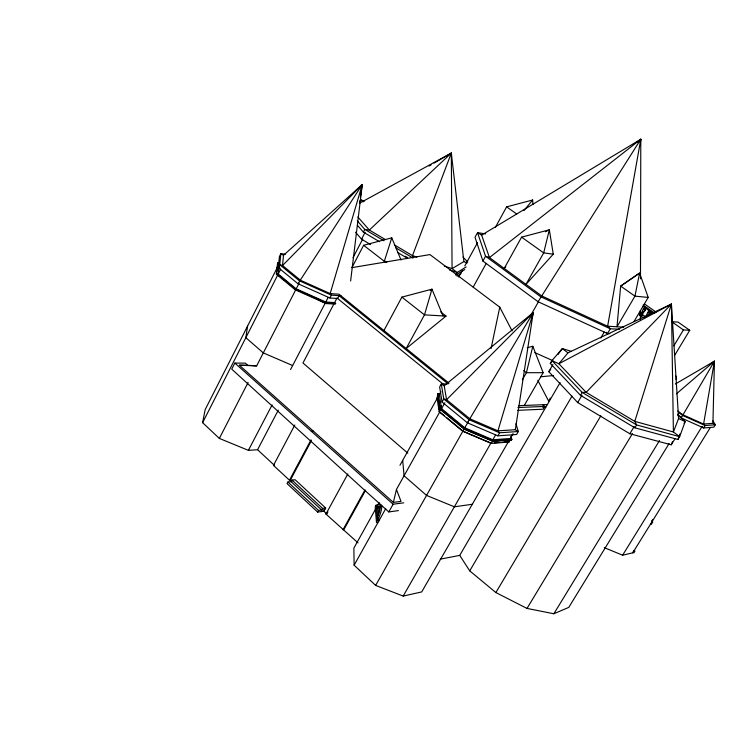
<?xml version="1.0" encoding="UTF-8"?>
<svg xmlns="http://www.w3.org/2000/svg" width="753" height="753" viewBox="0 0 753 753"><rect width="100%" height="100%" fill="white"/><g stroke="black" fill="none" stroke-linecap="round" stroke-linejoin="round"><path stroke-width="1.13" d="M640.389 319.865L640.408 310.481M640.483 278.817L640.794 139.239L481.638 235.105L477.534 232.677L475.021 237.28L482.899 261.046L538.075 301.727L607.502 333.56L609.798 333.664M677.794 415.392L681.192 417.915L703.697 427.977L713.872 427.158L715.35 424.777L712.931 423.337L714.437 361.176L675.337 384.011M350.625 280.973L362.259 184.532L283.505 255.323L282.526 265.555L300.598 280.332L330.181 293.576L338.991 294.207L448.976 383.155M279.043 265.95L278.215 274.026L296.211 288.86L325.767 302.038L334.596 302.593L335.64 303.45L335.292 304.127L326.049 303.553L295.261 289.83L276.389 274.261L277.537 263.456L277.876 262.788L279.278 263.644M278.224 271.24L278.582 267.776M277.876 262.788L276.389 274.261L279.664 276.191M640.427 142.741L640.794 139.239L489.45 257.582L485.544 256.236L477.534 232.677L485.647 233.882M359.492 203.103L359.84 200.787M360.358 197.305L362.259 184.532L282.526 265.555L279.749 264.698L280.86 253.714L285.34 254.185M247.568 326.105L245.845 337.673L263.296 352.903L292.644 365.544M446.99 383.926L441.296 384.011L439.639 386.986L442.067 402.017L467.397 422.8L497.846 435.836L516.596 434.5L518.318 431.525L515.334 429.709L533.218 312.57L444.204 385.79L446.567 399.721L469.928 418.828L497.94 430.848L499.587 432.796L518.318 431.525L515.956 423.732M637.151 142.213L640.794 139.239L607.624 326.247L610.297 328.769L619.474 329.259M294.809 425.04L273.471 465.382L274.365 465.307L257.564 449.729L248.396 450.35L219.349 438.415L202.613 422.687L205.183 409.585L277.349 267.456M491.06 348.573L499.766 307.186L429.944 254.589L352.244 267.579M532.013 318.274L533.218 312.57L528.248 317.55M396.454 489.431L401.01 501.404L393.367 502.392L396.454 489.431L439.752 411.929L444.214 415.618M527.222 347.754L532.813 346.267L526.413 372.707L522.356 379.794M549.342 229.806L543.685 252.895L525.989 284.38L553.267 254.194L549.342 229.806L521.584 237.139L504.218 268.416L505.762 266.713M443.762 384.661L337.617 298.517L329.889 298L297.981 283.74L362.259 184.532L330.181 293.576L331.386 295.129L340.958 295.797M444.204 385.79L441.296 384.011L443.762 398.977L446.567 399.721L533.218 312.57L497.94 430.848L515.334 429.709M669.699 305.662L671.422 304.09L673.398 431.987L678.585 418.546L671.422 304.09L558.867 363.765L586.135 392.341L634.788 421.379L673.398 431.987L679.648 436.684L677.926 439.488L634.873 427.817L580.497 395.325L550.311 363.417L551.94 360.593L558.867 363.765L567.969 352.837L671.422 304.09L634.788 421.379L636.614 424.937L679.648 436.684L685.174 421.558L677.662 414.225M681.418 417.209L681.192 417.915L714.437 361.176L710.634 363.85M351.867 267.729L363.614 245.29L391.767 237.844L384.303 261.3L387.701 261.658M677.926 439.488L679.921 434.048M552.881 364.584L548.796 371.671L577.702 402.554L629.828 433.747L671.271 444.807L672.476 441.625M646.413 308.137A1.017 0.922 -85.3 0 1 645.914 308.306L645.161 308.231L644.653 309.295A1.017 0.922 -85.6 0 1 644.709 310.208L641.49 314.509L642.61 315.319L641.876 315.592L639.862 314.161L640.972 314.152L643.184 309.125A1.017 0.922 -85.6 0 1 643.956 308.805L645.199 307.911L644.53 307.666A1.017 0.922 -85.3 0 1 644.54 306.819M640.972 314.152L641.528 314.189L642.846 311.177M645.961 316.364L647.731 312.344A1.026 0.932 -85.9 0 1 648.512 312.024L649.745 311.121M202.613 422.687L277.866 274.713M280.587 269.358L278.215 274.026L276.728 273.584L295.609 289.143L326.407 302.866L335.64 303.45M393.367 502.392L239.35 365.224L247.728 365.271L245.327 363.144L234.823 363.068L231.736 369.139L363.52 489.234L388.812 511.927L398.365 510.619M219.349 438.415L248.095 382.477M239.35 365.224L256.622 365.902L299.11 283.222M361.186 186.612L362.259 184.532M248.396 450.35L272.078 404.954M290.564 369.535L328.195 297.379M379.474 241.685L363.407 232.14L364.829 229.43L357.261 220.789M329.889 298L331.386 295.129L299.478 280.841L279.749 264.698L278.281 267.579L297.981 283.74M370.57 244.574L361.525 239.19L365.092 232.366M352.988 257.686L362.758 238.993M257.564 449.729L278.281 410.159M333.701 304.306L302.97 363.002L407.825 453.155M334.596 302.593L337.015 297.981M337.617 298.517L339.104 295.665L448.129 383.917M323.941 511.268L325.701 508.03L322.566 508.426L321.682 510.045L291.1 481.675L287.91 481.995L287.044 483.605L317.644 512.078L323.941 511.268L326.821 513.941L327.941 511.88M273.471 465.382L289.463 480.207L311.027 439.827M289.463 480.207L290.347 480.122L311.347 440.806M291.1 481.675L291.957 480.066L295.129 479.765L325.701 508.03M383.926 330.548L401.876 297.124L431.968 289.171L443.028 315.921M317.644 512.078L318.528 510.449L324.816 509.649M358.014 542.857L325.945 514.054L347.848 473.938M458.709 277.048L462.022 270.986M464.78 265.941L477.468 242.73M495.446 227.227L506.618 206.868L532.635 199.997L532.983 204.618M482.899 261.046L485.544 256.236L540.842 296.833L610.297 328.769L607.502 333.56L606.165 332.289M473.213 287.034L486.231 263.409M342.954 529.83L364.819 490.212M343.829 529.707L365.676 490.118M379.192 502.627L377.498 505.658L376.199 505.094L375.201 506.891L376.472 522.243L377.799 522.817M437.898 395.73L436.966 397.396L439.187 411.787L462.813 431.309L491.276 443.432L509.028 442.03L509.988 440.364M375.935 508.463L353.872 548.118L354.126 565.202L375.634 585.42L403.175 596.065L421.699 591.933L508.435 441.672L509.028 442.03M399.975 465.269L437.549 397.753L437.888 399.937M438.943 395.25L440.938 391.664M442.067 402.017L443.762 398.977L469.128 419.732L499.587 432.796L497.846 435.836M440.703 406.479L441.098 405.763M376.472 522.243L377.517 520.37L377.3 517.782A14.109 3.163 -66.8 0 0 380.397 505.611A14.109 3.163 -66.8 0 0 376.331 506.628L376.199 505.094M510.91 436.194L511.861 439.451L511.466 440.138L493.281 441.531L463.999 429.041L439.677 408.983L440.072 408.286L437.775 393.612L439.846 393.565M354.126 565.202L385.668 508.736M444.872 402.761L441.164 409.397L440.853 407.448M388.812 511.927L393.132 504.218L403.721 502.825M467.397 422.8L533.218 312.57M375.634 585.42L464.262 428.739L458.135 423.675M468.197 421.887L463.999 429.041L492.509 440.787M538.075 301.727L640.794 139.239M530.903 315.093L538.404 301.84M403.175 596.065L490.947 443.037L462.973 431.121L446.896 417.83M495.634 434.867L492.81 439.79L493.686 440.834L511.861 439.451L510.27 438.481L492.81 439.79L464.827 427.845L441.569 408.681L440.072 408.286L464.394 428.335L493.686 440.834L493.281 441.531L492.735 440.882L491.276 443.432L490.947 443.037M524.267 405.453L543.148 372.679L532.813 346.267M510.27 438.481L513.057 433.653M542.565 404.738L544.73 406.441L543.12 409.218L517.471 410.347M550.321 398.102L548.608 401.048L537.821 380.321M440.26 559.159L459.725 555.385L560.1 382.618M600.753 338.012L604.254 332.026M669.097 443.564L568.779 607.379L553.86 613.761L527.015 608.424L495.869 592.555L469.74 570.868L571.998 396.153M580.497 395.325L582.201 392.435L586.135 392.341L671.422 304.09M577.702 402.554L581.965 395.287M634.026 321.503L648.211 297.426L639.608 273.075L620.651 286.093L616.999 326.774L634.948 296.145L639.608 273.075L620.67 286.112L634.948 296.145L648.211 297.426M639.862 314.161L641.528 314.189M644.53 307.666L643.956 308.805M644.587 309.201L645.707 308.269M641.876 315.592L642.61 315.319M644.399 317.38L645.133 317.107M648.512 312.024L649.086 310.876A1.017 0.922 -85.6 0 1 649.246 309.784M647.316 316.006L649.255 313.427A1.026 0.932 -85.9 0 0 649.208 312.514L649.717 311.441L650.47 311.516A1.017 0.922 -85.6 0 0 650.969 311.347M648.512 315.187L649.801 313.464A1.026 0.932 -85.9 0 0 649.745 312.551L650.253 311.488M495.869 592.555L600.856 415.807M673.85 345.834L683.413 329.918L689.748 330.275L674.603 355.444M629.828 433.747L634.195 426.49M634.873 427.817L636.614 424.937L582.201 392.435L551.94 360.593L562.303 348.592L571.198 351.293M527.015 608.424L632.454 433.615M675.893 379.173L676.646 377.95L675.62 375.841M553.86 613.761L659.524 440.524M684.072 423.355L685.174 421.558L678.585 418.546M671.271 444.807L675.065 438.623M604.32 547.676L622.627 555.196L702.097 426.452L703.697 427.977L705.185 425.558L715.35 424.777L712.912 420.833M622.627 555.196L632.755 552.824L710.23 427.704M652.625 519.692A10.956 4.546 -67.5 0 1 652.249 521.245L652.653 522.14L651.223 524.455L650.517 524.144M642.036 314.547L645.246 310.245A1.017 0.922 -85.6 0 0 645.199 309.342L645.133 309.248M523.9 210.642L532.635 199.997M376.434 507.851L376.829 507.381A11.671 2.617 -66.8 0 1 377.545 515.617L377.187 516.53L376.434 507.851L377.742 508.407L378.317 514.93M377.742 508.407L378.138 507.946A11.671 2.626 -66.8 0 1 380.096 506.938M548.796 371.671L550.725 369.384M550.311 363.417L552.354 361.045M557.898 354.607L562.303 348.592L567.969 352.837M676.401 393.857L714.437 361.176L703.584 424.043L705.185 425.558L682.679 415.487L678.425 412.333M430.227 290.602L431.968 289.171L424.485 314.867L406.168 348.535L446.04 316.091L440.674 311.921M457.052 276.087L460.949 273.65M464.752 269.555L455.753 275.127L457.203 272.482L466.163 266.976M467.011 263.061L463.876 261.583L452.064 268.623L444.364 266.101M429.041 166.037L431.064 164.86M434.105 163.09L451.32 153.066L463.876 261.583M359.501 203.225L451.32 153.066L452.064 268.623L457.203 272.482L449.475 269.96M545.341 231.764L548.344 230.296M295.863 289.547L295.261 289.83L296.211 288.86M472.3 504.265L454.37 506.807L426.575 495.427L404.069 475.792L402.695 460.384M325.945 514.054L326.821 513.941M540.833 376.764L553.577 375.54M494.448 442.764L499.107 442.397M503.766 442.039L508.435 441.672M712.931 423.337L703.584 424.043L682.905 414.781L677.822 411.016M311.328 431.281L313.399 431.168M542.875 407.439L545.756 407.317M517.942 407.533L544.73 406.441M518.61 405.669L547.356 404.559M543.148 372.679L526.413 372.707L523.664 370.589M446.04 316.091L424.485 314.867L401.876 297.124M623.738 327.15L607.624 326.247L541.746 295.938L489.45 257.582L481.638 235.105M247.521 365.271L256.622 365.902M649.255 313.427L649.801 313.464M640.05 313.85L640.596 313.888M649.142 312.41L649.745 312.551M647.731 312.344L648.277 312.382A1.026 0.932 -85.9 0 1 649.058 312.062M649.086 310.876L649.623 310.923M648.634 312.053L649.171 312.1M644.709 310.208L645.246 310.245M644.653 307.873L645.199 307.911M553.267 254.194L543.685 252.895L521.584 237.139M645.161 308.231L645.368 308.259A1.017 0.922 -85.3 0 0 646.215 307.648M649.717 311.441L649.924 311.469A1.017 0.922 -85.6 0 0 650.432 311.3M439.752 411.929L439.187 411.787L440.618 409.227L451.122 417.896M644.624 308.881L644.502 308.852A1.017 0.922 -85.6 0 0 643.73 309.172M280.135 268.143L278.281 267.579L279.429 256.538L280.86 253.714L283.505 255.323M416.88 257.084L412.484 255.644L394.421 244.923M364.452 201.107L360.442 199.714L363.247 201.832M377.3 517.782L378.618 518.356L378.853 520.935L377.517 520.37M633.555 550.481L634.967 551.083L633.904 552.806L632.492 552.203L632.755 552.824M652.249 521.245L651.543 520.935L652.653 522.14M534.837 352.62L552.824 360.659M296.917 290.018L300.08 291.43M302.198 292.371L305.36 293.783M310.641 296.136L313.803 297.548M315.912 298.48L326.049 303.553L326.407 302.866L325.767 302.038M385.385 239.567L369.337 230.042L357.863 216.996M383.917 240.762L364.829 229.43L369.337 230.042L451.32 153.066L412.484 255.644L413.049 258.053L395.974 247.916M405.349 256.284L407.364 257.479M397.546 252.424L407.58 258.383M510.468 439.536L511.466 440.138L510.835 437.964M689.748 330.275L678.077 322.096L671.667 321.663L683.413 329.918M506.618 206.868L516.765 214.012M644.568 304.005L656.051 312.081M643.137 305.059L654.658 313.173M643.062 306.433L652.098 312.806M639.692 312.655L645.368 316.684M640.417 314.199L642.422 315.629M639.306 315.036L643.109 317.738M363.614 245.29L386.035 262.637M282.366 278.422L284.163 279.909M290.46 285.095L292.258 286.582M453.758 420.07L455.509 421.511M234.823 363.068L393.132 504.218M291.957 480.066L322.566 508.426M290.347 480.122L291.882 481.544M287.91 481.995L318.528 510.449M463.001 257.093L467.764 262.044M357.374 225.213L363.407 232.14M355.529 232.225L361.525 239.19M641.49 314.509L642.064 315.281M459.725 555.385L469.74 570.868M499.766 307.186L512.087 330.868M391.767 237.844L401.076 260.058M441.569 408.681L439.319 394.563L437.775 393.612L439.677 408.983M439.074 407.571L439.413 409.745M381.498 505.207A14.109 3.172 -66.8 0 1 378.618 518.356M379.634 505.084A14.109 3.172 -66.8 0 1 380.434 504.67"/></g></svg>
